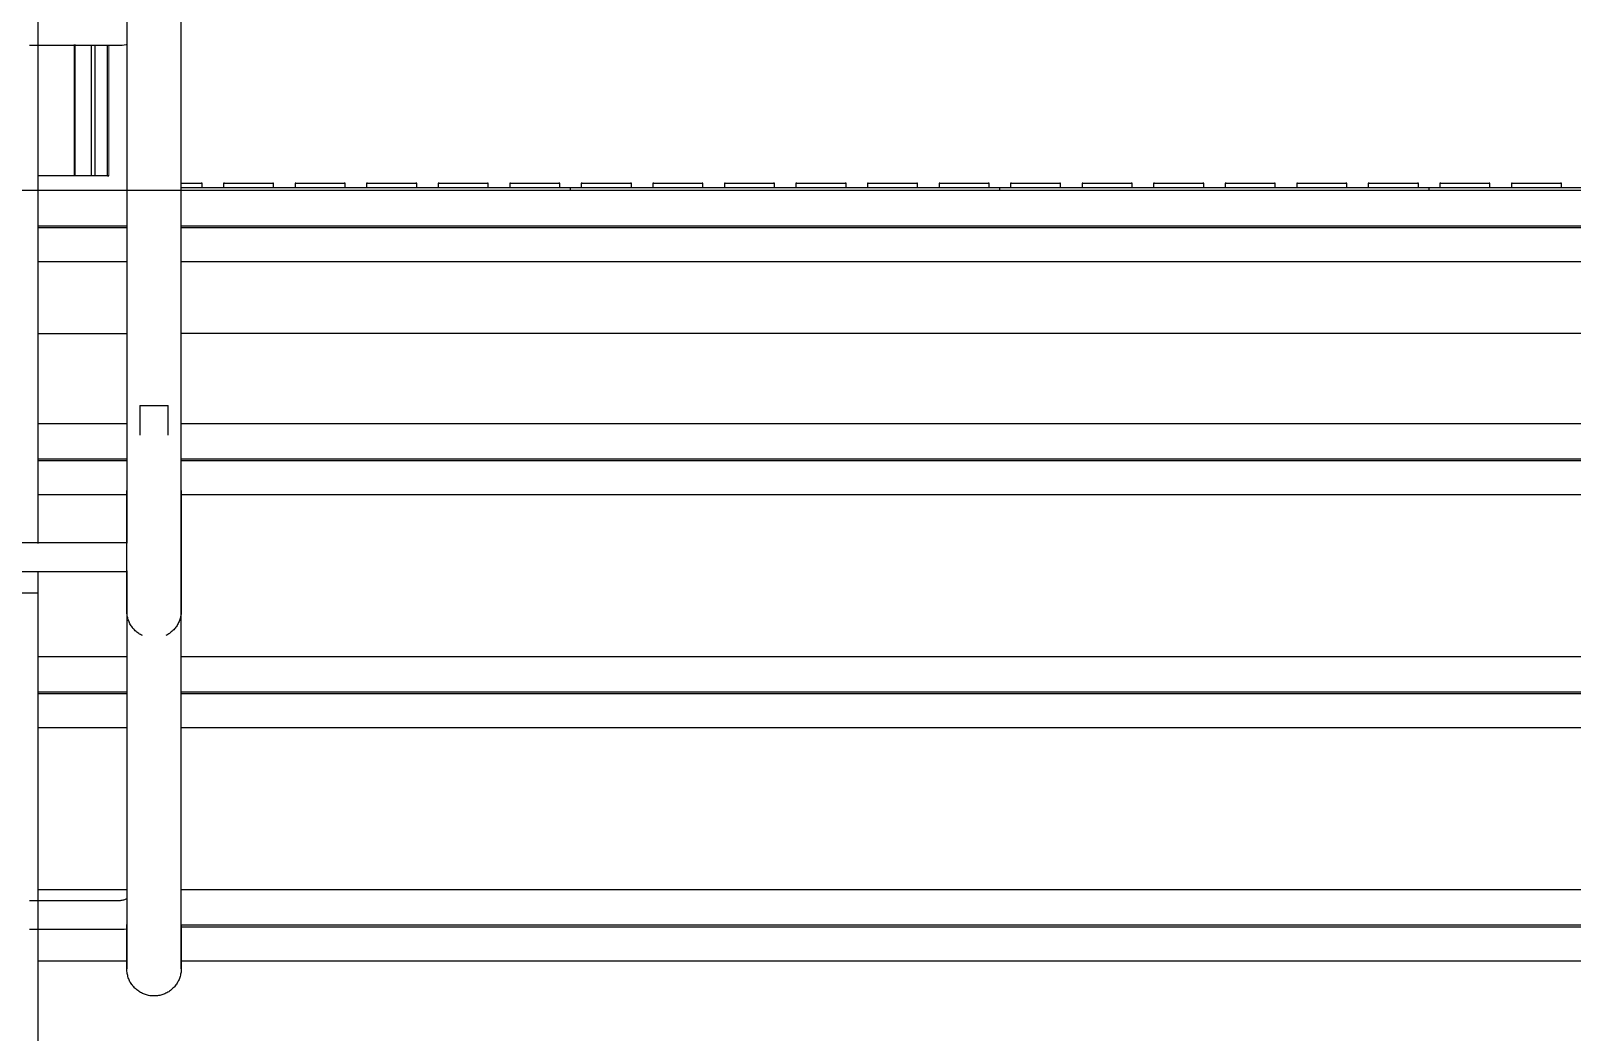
# Model space of a CAD drawing. Header units: millimetres. Extents: x 663313 to 1226001, y 1431724 to 1620898.
# Drawn here: x 807682 to 808759, y 1509357 to 1510056 of the extents above; entities that cross this region are included whole.
import ezdxf

# ---------------------------------------------------------------- set-up
doc = ezdxf.new("R2010")
doc.units = ezdxf.units.MM
for name, pattern in [('CENTER', [50.8, 31.75, -6.35, 6.35, -6.35]), ('DPA_Grid _ Level 100', [1000, 550, -160, 130, -160]), ('TA_GL_000.70000', [1.925, 0.7, -0.175, 0.175, -0.175, 0.7])]:
    doc.linetypes.add(name, pattern=pattern)
doc.layers.add('000 - 0_HIDE_OBJ_FRAMING_DEF_SUB', color=7, linetype='Continuous', plot=False)
for name, color, linetype in [('000 - 0_SYM_DWG_GRIDLINE_MAIN_COLOR_251', 7, 'Continuous'), ('000 - CONCRETE_EX_BUILDING_MAIN_COLOR_1', 7, 'Continuous'), ('000 - CONCRETE_EX_BUILDING_MAIN_COLOR_3', 7, 'Continuous'), ('000 - CONCRETE_EX_BUILDING_SUB_COLOR_251', 7, 'Continuous'), ('000 - GRID', 7, 'CENTER')]:
    doc.layers.add(name, color=color, linetype=linetype)
doc.styles.add('TA', font='', dxfattribs={"height": 4.5})
doc.styles.get('TA').set_extended_font_data('Cordia New')

# ---------------------------------------------------------------- blocks, each defined once
blk = doc.blocks.new('*U4807')
at = {"layer": '000 - 0_SYM_DWG_GRIDLINE_MAIN_COLOR_251', "color": 7, "linetype": 'ByBlock', "ltscale": 5}
blk.add_line((12, 0), (-308, 0), dxfattribs=at)
at = {"color": 7, "style": 'TA', "flags": 1}
blk.add_attdef('LOCATION', (6, -6), '', height=4.5, rotation=270, dxfattribs=at)
blk = doc.blocks.new('W-1-PP18-ST_ENT4_REV00_20260602-143416_ELEVATION_1_DIMS')
at = {"layer": '000 - GRID', "color": 7, "linetype": 'TA_GL_000.70000', "xscale": 50, "yscale": 50, "zscale": 50, "rotation": 180}
blk.add_blockref('*U4807', (0, 102340), dxfattribs=at)
blk = doc.blocks.new('Railing - RL8A_Post _Mid_-20961174-ENT 4 ELE-1 sheet')
at = {"layer": '000 - CONCRETE_EX_BUILDING_SUB_COLOR_251', "color": 7}
for p, q in [((1805070.1, 102711.4), (1804974.1, 102711.4)), ((1804974.1, 102711.4), (1804974.1, 102676.4)), ((1804994.1, 102691.4), (1805070.1, 102691.4)), ((1804994.1, 102676.4), (1804994.1, 102691.4)), ((1804959.1, 102676.4), (1804959.1, 102058.6)), ((1804959.1, 102676.4), (1805009.1, 102676.4)), ((1805009.1, 102093.2), (1805009.1, 102676.4)), ((1805065.1, 102461.4), (1805003.1, 102461.4)), ((1805003.1, 102441.4), (1805065.1, 102441.4)), ((1805009.1, 102058.6), (1805009.1, 102073.6))]:
    blk.add_line(p, q, dxfattribs=at)
at = {"layer": '000 - CONCRETE_EX_BUILDING_SUB_COLOR_251', "color": 7, "flags": 128}
for points in [[(1805071, 102711.5), (1805070.6, 102711.4), (1805070.2, 102711.4), (1805070.1, 102711.4)], [(1805071.1, 102462.7), (1805070.5, 102462.4), (1805070, 102462.2), (1805069.4, 102462.1), (1805068.8, 102461.9), (1805068.2, 102461.8), (1805067.6, 102461.6), (1805067, 102461.6), (1805066.5, 102461.5), (1805065.9, 102461.4), (1805065.3, 102461.4), (1805065.1, 102461.4)], [(1805065.1, 102441.4), (1805066.5, 102441.5), (1805067.9, 102441.5), (1805069.3, 102441.7), (1805070.7, 102441.9)]]:
    blk.add_lwpolyline(points, dxfattribs=at)
at = {"layer": '000 - CONCRETE_EX_BUILDING_SUB_COLOR_251', "color": 7}
for points, knots in [([(1804974.1, 102711.4), (1804974.1, 102711.4), (1804974.3, 102711.3), (1804974.8, 102710.7), (1804975.4, 102710.1), (1804976, 102709.5), (1804976.6, 102709), (1804977.2, 102708.4), (1804978, 102707.5), (1804978.9, 102706.6), (1804979.7, 102705.9), (1804980.5, 102705.1), (1804981.9, 102703.6), (1804983.2, 102702.3), (1804984.1, 102701.4)], [0.5, 0.5, 0.5, 0.5, 0.5833333, 0.625, 0.6666667, 0.7083333, 0.7291667, 0.75, 0.7916667, 0.8333333, 0.8541667, 0.875, 0.9166667, 1, 1, 1, 1]), ([(1804984.1, 102701.4), (1804985, 102700.6), (1804986.3, 102699.2), (1804987.9, 102697.6), (1804988.9, 102696.6), (1804989.6, 102695.9), (1804990.4, 102695.2), (1804991, 102694.5), (1804991.6, 102693.9), (1804992.2, 102693.4), (1804992.8, 102692.7), (1804993.4, 102692.2), (1804993.9, 102691.6), (1804994.1, 102691.4), (1804994.1, 102691.4)], [0, 0, 0, 0, 0.0833333, 0.125, 0.1666667, 0.1875, 0.2083333, 0.25, 0.2708333, 0.2916667, 0.3333333, 0.375, 0.4166667, 0.5, 0.5, 0.5, 0.5])]:
    blk.add_open_spline(points, degree=3, knots=knots, dxfattribs=at)
blk = doc.blocks.new('Railing - RL8A_Post_Start-End_-V6-ENT 4 ELE-1 sheet')
at = {"layer": '000 - CONCRETE_EX_BUILDING_SUB_COLOR_251', "color": 7}
for p, q in [((1805080.1, 102189.6), (1805080.1, 102168.8)), ((1805080.1, 102189.6), (1805090.1, 102189.6)), ((1805090.1, 102189.6), (1805100.1, 102189.6)), ((1805100.1, 102168.8), (1805100.1, 102189.6)), ((1805070.1, 102093.6), (1804974.1, 102093.6)), ((1804994.1, 102073.6), (1805070.1, 102073.6)), ((1805070.1, 102073.6), (1805071.3, 102073.6)), ((1804959.1, 102058.6), (1805009.1, 102058.6)), ((1805009.1, 101258.6), (1805009.1, 102058.6)), ((1805065.1, 101843.6), (1805003.1, 101843.6)), ((1805003.1, 101823.6), (1805065.1, 101823.6))]:
    blk.add_line(p, q, dxfattribs=at)
at = {"layer": '000 - CONCRETE_EX_BUILDING_SUB_COLOR_251', "color": 7, "flags": 128}
for points in [[(1805071.4, 102093.7), (1805071, 102093.6), (1805070.6, 102093.6), (1805070.2, 102093.6), (1805070.1, 102093.6)], [(1805071.1, 101844.8), (1805070.5, 101844.6), (1805070, 101844.4), (1805069.4, 101844.2), (1805068.8, 101844), (1805068.2, 101843.9), (1805067.6, 101843.8), (1805067, 101843.7), (1805066.5, 101843.6), (1805065.9, 101843.6), (1805065.3, 101843.6), (1805065.1, 101843.6)], [(1805065.1, 101823.6), (1805066.5, 101823.6), (1805067.9, 101823.7), (1805069.3, 101823.8), (1805070.7, 101824)]]:
    blk.add_lwpolyline(points, dxfattribs=at)
blk = doc.blocks.new('Railing - Railing-17335888-ENT 4 ELE-1 sheet')
at = {"color": 7}
for name in ['Railing - RL8A_Post _Mid_-20961174-ENT 4 ELE-1 sheet', 'Railing - RL8A_Post_Start-End_-V6-ENT 4 ELE-1 sheet']:
    blk.add_blockref(name, (0, 0), dxfattribs=at)
blk = doc.blocks.new('Entrance Portal Rugby shape_Rolling shutter800 - Entrance Portal Rugby shape_Rolling shutter800-17476570-ENT 4 ELE-1 sheet')
at = {"layer": '000 - CONCRETE_EX_BUILDING_MAIN_COLOR_1', "color": 7, "lineweight": 9}
for p, q in [((1805034.4, 102350), (1805034.4, 102441.8)), ((1805035.1, 102350), (1805035.1, 102441.8)), ((1805058.6, 102350), (1805058.6, 102441.4)), ((1805058.6, 102350), (1805058.6, 102441.4))]:
    blk.add_line(p, q, dxfattribs=at)
at = {"layer": '000 - CONCRETE_EX_BUILDING_MAIN_COLOR_1', "color": 7}
for p, q in [((1805046.3, 102350), (1805046.3, 102441.4)), ((1805049, 102350), (1805049, 102441.4)), ((1805057.7, 102350), (1805057.7, 102441.4)), ((1805034.4, 102350), (1805009.6, 102350)), ((1805034.4, 102350), (1805034.4, 102350)), ((1805034.4, 102350), (1805034.4, 102350)), ((1805035.1, 102350), (1805034.5, 102350)), ((1805046.3, 102350), (1805034.8, 102350)), ((1805049, 102350), (1805046.3, 102350)), ((1805058.6, 102350), (1805049, 102350)), ((1805058.6, 102350), (1805057.6, 102350)), ((1805057.7, 102350), (1805058.6, 102350))]:
    blk.add_line(p, q, dxfattribs=at)
blk = doc.blocks.new('DPA_TYP_RL8_Handrail - RL8A_300Tx175R-20963857-ENT 4 ELE-1 sheet')
at = {"layer": '000 - CONCRETE_EX_BUILDING_SUB_COLOR_251', "color": 7}
for p, q in [((1805071.1, 103157.8), (1805071.1, 102130.3)), ((1805109.1, 102130.3), (1805109.1, 103157.8)), ((1805071.1, 102130.3), (1805071.1, 102093.4)), ((1805109.1, 102030.7), (1805109.1, 102130.3)), ((1805071.1, 102074), (1805071.1, 102015)), ((1805109.1, 102015), (1805109.1, 102022.9)), ((1805071.1, 102015), (1805071.1, 101827)), ((1805109.1, 101827), (1805109.1, 102015))]:
    blk.add_line(p, q, dxfattribs=at)
at = {"layer": '000 - CONCRETE_EX_BUILDING_SUB_COLOR_251', "color": 7, "flags": 128}
for points in [[(1805071.1, 102046), (1805071.1, 102046.5), (1805071.1, 102048), (1805071.1, 102050.5), (1805071.1, 102053.9), (1805071.1, 102058.3), (1805071.1, 102063.7), (1805071.1, 102070.1), (1805071.1, 102077.4), (1805071.1, 102085.7), (1805071.1, 102094.9), (1805071.1, 102105), (1805071.1, 102116), (1805071.1, 102127.8), (1805071.1, 102130.3)], [(1805109.1, 102130.3), (1805109.1, 102118.3), (1805109.1, 102107.1), (1805109.1, 102096.8), (1805109.1, 102087.5), (1805109.1, 102079), (1805109.1, 102071.5), (1805109.1, 102064.9), (1805109.1, 102059.4), (1805109.1, 102054.7), (1805109.1, 102051.1), (1805109.1, 102048.4), (1805109.1, 102046.7), (1805109.1, 102046), (1805109.1, 102046)], [(1805071.1, 102046), (1805071.1, 102046), (1805071.1, 102045.9), (1805071.1, 102045.8), (1805071.1, 102045.6), (1805071.1, 102045.4), (1805071.1, 102045.1), (1805071.1, 102044.8), (1805071.1, 102044.4), (1805071.1, 102044), (1805071.1, 102043.6), (1805071.1, 102043), (1805071.1, 102042.5), (1805071.1, 102041.9), (1805071.1, 102041.3), (1805071.1, 102040.6), (1805071.1, 102039.9), (1805071.1, 102039.1), (1805071.1, 102038.3), (1805071.1, 102037.5), (1805071.1, 102036.6), (1805071.1, 102035.7), (1805071.1, 102034.8), (1805071.1, 102033.8), (1805071.1, 102032.8), (1805071.1, 102031.7), (1805071.1, 102030.7), (1805071.1, 102029.6), (1805071.1, 102028.5), (1805071.1, 102027.4), (1805071.1, 102026.2), (1805071.1, 102025.1), (1805071.1, 102023.9), (1805071.1, 102022.7), (1805071.1, 102021.5), (1805071.1, 102020.3), (1805071.1, 102019), (1805071.1, 102017.8), (1805071.1, 102016.6), (1805071.1, 102015.3), (1805071.1, 102015)], [(1805082, 102028.8), (1805081.3, 102029.1), (1805080.7, 102029.5), (1805080, 102029.9), (1805079.4, 102030.3), (1805078.7, 102030.8), (1805078.1, 102031.2), (1805077.6, 102031.7), (1805077, 102032.2), (1805076.5, 102032.8), (1805075.9, 102033.3), (1805075.4, 102033.9), (1805075, 102034.5), (1805074.5, 102035.1), (1805074.1, 102035.7), (1805073.7, 102036.4), (1805073.3, 102037), (1805073, 102037.7), (1805072.7, 102038.4), (1805072.4, 102039.1), (1805072.1, 102039.8), (1805071.9, 102040.6), (1805071.7, 102041.3), (1805071.5, 102042), (1805071.4, 102042.8), (1805071.3, 102043.5), (1805071.2, 102044.3), (1805071.1, 102045), (1805071.1, 102045.8), (1805071.1, 102046)], [(1805109.1, 102046), (1805109.1, 102045.2), (1805109, 102044.5), (1805109, 102043.7), (1805108.8, 102043), (1805108.7, 102042.2), (1805108.5, 102041.5), (1805108.4, 102040.7), (1805108.1, 102040), (1805107.9, 102039.3), (1805107.6, 102038.6), (1805107.3, 102037.9), (1805106.9, 102037.2), (1805106.6, 102036.6), (1805106.2, 102035.9), (1805105.8, 102035.3), (1805105.3, 102034.7), (1805104.9, 102034.1), (1805104.4, 102033.5), (1805103.9, 102032.9), (1805103.3, 102032.4), (1805102.8, 102031.9), (1805102.2, 102031.4), (1805101.6, 102030.9), (1805101, 102030.4), (1805100.4, 102030), (1805099.7, 102029.6), (1805099, 102029.2), (1805098.4, 102028.9)], [(1805109.1, 102015), (1805109.1, 102016.2), (1805109.1, 102017.5), (1805109.1, 102018.7), (1805109.1, 102019.9), (1805109.1, 102021.2), (1805109.1, 102022.4), (1805109.1, 102023.6), (1805109.1, 102024.8), (1805109.1, 102025.9), (1805109.1, 102027.1), (1805109.1, 102028.2), (1805109.1, 102029.3), (1805109.1, 102030.4), (1805109.1, 102031.5), (1805109.1, 102032.5), (1805109.1, 102033.5), (1805109.1, 102034.5), (1805109.1, 102035.4), (1805109.1, 102036.4), (1805109.1, 102037.2), (1805109.1, 102038.1), (1805109.1, 102038.9), (1805109.1, 102039.7), (1805109.1, 102040.4), (1805109.1, 102041.1), (1805109.1, 102041.7), (1805109.1, 102042.3), (1805109.1, 102042.9), (1805109.1, 102043.4), (1805109.1, 102043.9), (1805109.1, 102044.3), (1805109.1, 102044.7), (1805109.1, 102045), (1805109.1, 102045.3), (1805109.1, 102045.5), (1805109.1, 102045.7), (1805109.1, 102045.9), (1805109.1, 102046), (1805109.1, 102046)], [(1805071.1, 101827), (1805071.1, 101825.8), (1805071.1, 101824.5), (1805071.1, 101823.3), (1805071.1, 101822.1), (1805071.1, 101820.8), (1805071.1, 101819.6), (1805071.1, 101818.4), (1805071.1, 101817.2), (1805071.1, 101816.1), (1805071.1, 101814.9), (1805071.1, 101813.8), (1805071.1, 101812.7), (1805071.1, 101811.6), (1805071.1, 101810.5), (1805071.1, 101809.5), (1805071.1, 101808.5), (1805071.1, 101807.5), (1805071.1, 101806.6), (1805071.1, 101805.6), (1805071.1, 101804.8), (1805071.1, 101803.9), (1805071.1, 101803.1), (1805071.1, 101802.3), (1805071.1, 101801.6), (1805071.1, 101800.9), (1805071.1, 101800.3), (1805071.1, 101799.7), (1805071.1, 101799.1), (1805071.1, 101798.6), (1805071.1, 101798.1), (1805071.1, 101797.7), (1805071.1, 101797.3), (1805071.1, 101797), (1805071.1, 101796.7), (1805071.1, 101796.5), (1805071.1, 101796.3), (1805071.1, 101796.1), (1805071.1, 101796), (1805071.1, 101796)], [(1805071.1, 101796), (1805071.1, 101796.7), (1805071.1, 101798.7), (1805071.1, 101802), (1805071.1, 101806.6), (1805071.1, 101812.6), (1805071.1, 101819.8), (1805071.1, 101827)], [(1805109.1, 101796), (1805109.1, 101796), (1805109.1, 101796.1), (1805109.1, 101796.2), (1805109.1, 101796.4), (1805109.1, 101796.6), (1805109.1, 101796.9), (1805109.1, 101797.2), (1805109.1, 101797.6), (1805109.1, 101798), (1805109.1, 101798.4), (1805109.1, 101799), (1805109.1, 101799.5), (1805109.1, 101800.1), (1805109.1, 101800.7), (1805109.1, 101801.4), (1805109.1, 101802.1), (1805109.1, 101802.9), (1805109.1, 101803.7), (1805109.1, 101804.5), (1805109.1, 101805.4), (1805109.1, 101806.3), (1805109.1, 101807.2), (1805109.1, 101808.2), (1805109.1, 101809.2), (1805109.1, 101810.3), (1805109.1, 101811.3), (1805109.1, 101812.4), (1805109.1, 101813.5), (1805109.1, 101814.6), (1805109.1, 101815.8), (1805109.1, 101816.9), (1805109.1, 101818.1), (1805109.1, 101819.3), (1805109.1, 101820.5), (1805109.1, 101821.7), (1805109.1, 101823), (1805109.1, 101824.2), (1805109.1, 101825.4), (1805109.1, 101826.7), (1805109.1, 101827)], [(1805109.1, 101827), (1805109.1, 101821.4), (1805109.1, 101813.9), (1805109.1, 101807.7), (1805109.1, 101802.8), (1805109.1, 101799.2), (1805109.1, 101797), (1805109.1, 101796), (1805109.1, 101796)], [(1805090.1, 101777), (1805089.3, 101777), (1805088.6, 101777.1), (1805087.8, 101777.1), (1805087.1, 101777.2), (1805086.3, 101777.4), (1805085.6, 101777.5), (1805084.8, 101777.7), (1805084.1, 101778), (1805083.4, 101778.2), (1805082.7, 101778.5), (1805082, 101778.8), (1805081.3, 101779.1), (1805080.7, 101779.5), (1805080, 101779.9), (1805079.4, 101780.3), (1805078.7, 101780.8), (1805078.1, 101781.2), (1805077.6, 101781.7), (1805077, 101782.2), (1805076.5, 101782.8), (1805075.9, 101783.3), (1805075.4, 101783.9), (1805075, 101784.5), (1805074.5, 101785.1), (1805074.1, 101785.7), (1805073.7, 101786.4), (1805073.3, 101787), (1805073, 101787.7), (1805072.7, 101788.4), (1805072.4, 101789.1), (1805072.1, 101789.8), (1805071.9, 101790.6), (1805071.7, 101791.3), (1805071.5, 101792), (1805071.4, 101792.8), (1805071.3, 101793.5), (1805071.2, 101794.3), (1805071.1, 101795), (1805071.1, 101795.8), (1805071.1, 101796)], [(1805109.1, 101796), (1805109.1, 101795.2), (1805109, 101794.5), (1805109, 101793.7), (1805108.8, 101793), (1805108.7, 101792.2), (1805108.5, 101791.5), (1805108.4, 101790.7), (1805108.1, 101790), (1805107.9, 101789.3), (1805107.6, 101788.6), (1805107.3, 101787.9), (1805106.9, 101787.2), (1805106.6, 101786.6), (1805106.2, 101785.9), (1805105.8, 101785.3), (1805105.3, 101784.7), (1805104.9, 101784.1), (1805104.4, 101783.5), (1805103.9, 101782.9), (1805103.3, 101782.4), (1805102.8, 101781.9), (1805102.2, 101781.4), (1805101.6, 101780.9), (1805101, 101780.4), (1805100.4, 101780), (1805099.7, 101779.6), (1805099, 101779.2), (1805098.4, 101778.9), (1805097.7, 101778.6), (1805097, 101778.3), (1805096.3, 101778), (1805095.5, 101777.8), (1805094.8, 101777.6), (1805094.1, 101777.4), (1805093.3, 101777.3), (1805092.6, 101777.2), (1805091.8, 101777.1), (1805091.1, 101777), (1805090.3, 101777), (1805090.1, 101777)]]:
    blk.add_lwpolyline(points, dxfattribs=at)
blk = doc.blocks.new('DPA_GM_Tactile Tile Line Base - Decision Tactile-22558785-ENT 4 ELE-1 sheet')
at = {"layer": '000 - CONCRETE_EX_BUILDING_SUB_COLOR_251', "color": 7}
for p, q in [((1805109.1, 102345), (1805123.7, 102345)), ((1805123.7, 102345), (1805123.1, 102345)), ((1805123.1, 102345), (1805123.7, 102345)), ((1805123.7, 102345), (1805123.1, 102345)), ((1805123.1, 102345), (1805123.7, 102345)), ((1805123.7, 102345), (1805123.1, 102345)), ((1805123.1, 102345), (1805123.7, 102345)), ((1805123.7, 102345), (1805123.1, 102345)), ((1805123.1, 102345), (1805123.7, 102345)), ((1805123.7, 102345), (1805123.1, 102345)), ((1805123.1, 102345), (1805123.7, 102345)), ((1805123.7, 102345), (1805123.1, 102345)), ((1805123.7, 102342), (1805123.7, 102345)), ((1805123.7, 102342), (1805123.7, 102345)), ((1805123.7, 102342), (1805123.7, 102345)), ((1805123.7, 102342), (1805123.7, 102345)), ((1805123.7, 102342), (1805123.7, 102345)), ((1805123.7, 102342), (1805123.7, 102345)), ((1805138.7, 102345), (1805138.7, 102342)), ((1805139.3, 102345), (1805138.7, 102345)), ((1805138.7, 102345), (1805139.3, 102345)), ((1805138.7, 102345), (1805138.7, 102342)), ((1805139.3, 102345), (1805138.7, 102345)), ((1805138.7, 102345), (1805139.3, 102345)), ((1805138.7, 102345), (1805138.7, 102342)), ((1805139.3, 102345), (1805138.7, 102345)), ((1805138.7, 102345), (1805139.3, 102345)), ((1805138.7, 102345), (1805138.7, 102342)), ((1805139.3, 102345), (1805138.7, 102345)), ((1805138.7, 102345), (1805139.3, 102345)), ((1805138.7, 102345), (1805138.7, 102342)), ((1805139.3, 102345), (1805138.7, 102345)), ((1805138.7, 102345), (1805139.3, 102345)), ((1805138.7, 102345), (1805138.7, 102342)), ((1805139.3, 102345), (1805138.7, 102345)), ((1805138.7, 102345), (1805156.2, 102345)), ((1805156.2, 102345), (1805173.7, 102345)), ((1805173.7, 102345), (1805173.1, 102345)), ((1805173.1, 102345), (1805173.7, 102345)), ((1805173.7, 102345), (1805173.1, 102345)), ((1805173.1, 102345), (1805173.7, 102345)), ((1805173.7, 102345), (1805173.1, 102345)), ((1805173.1, 102345), (1805173.7, 102345)), ((1805173.7, 102345), (1805173.1, 102345)), ((1805173.1, 102345), (1805173.7, 102345)), ((1805173.7, 102345), (1805173.1, 102345)), ((1805173.1, 102345), (1805173.7, 102345)), ((1805173.7, 102345), (1805173.1, 102345)), ((1805173.7, 102342), (1805173.7, 102345)), ((1805173.7, 102342), (1805173.7, 102345)), ((1805173.7, 102342), (1805173.7, 102345)), ((1805173.7, 102342), (1805173.7, 102345)), ((1805173.7, 102342), (1805173.7, 102345)), ((1805173.7, 102342), (1805173.7, 102345)), ((1805188.7, 102345), (1805188.7, 102342)), ((1805189.3, 102345), (1805188.7, 102345)), ((1805188.7, 102345), (1805189.3, 102345)), ((1805188.7, 102345), (1805188.7, 102342)), ((1805189.3, 102345), (1805188.7, 102345)), ((1805188.7, 102345), (1805189.3, 102345)), ((1805188.7, 102345), (1805188.7, 102342)), ((1805189.3, 102345), (1805188.7, 102345)), ((1805188.7, 102345), (1805189.3, 102345)), ((1805188.7, 102345), (1805188.7, 102342)), ((1805189.3, 102345), (1805188.7, 102345)), ((1805188.7, 102345), (1805189.3, 102345)), ((1805188.7, 102345), (1805188.7, 102342)), ((1805189.3, 102345), (1805188.7, 102345)), ((1805188.7, 102345), (1805189.3, 102345)), ((1805188.7, 102345), (1805188.7, 102342)), ((1805189.3, 102345), (1805188.7, 102345)), ((1805188.7, 102345), (1805206.2, 102345)), ((1805206.2, 102345), (1805223.7, 102345)), ((1805223.7, 102345), (1805223.1, 102345)), ((1805223.1, 102345), (1805223.7, 102345)), ((1805223.7, 102345), (1805223.1, 102345)), ((1805223.1, 102345), (1805223.7, 102345)), ((1805223.7, 102345), (1805223.1, 102345)), ((1805223.1, 102345), (1805223.7, 102345)), ((1805223.7, 102345), (1805223.1, 102345)), ((1805223.1, 102345), (1805223.7, 102345)), ((1805223.7, 102345), (1805223.1, 102345)), ((1805223.1, 102345), (1805223.7, 102345)), ((1805223.7, 102345), (1805223.1, 102345)), ((1805223.7, 102342), (1805223.7, 102345)), ((1805223.7, 102342), (1805223.7, 102345)), ((1805223.7, 102342), (1805223.7, 102345)), ((1805223.7, 102342), (1805223.7, 102345)), ((1805223.7, 102342), (1805223.7, 102345)), ((1805223.7, 102342), (1805223.7, 102345)), ((1805238.7, 102345), (1805238.7, 102342)), ((1805239.3, 102345), (1805238.7, 102345)), ((1805238.7, 102345), (1805239.3, 102345)), ((1805238.7, 102345), (1805238.7, 102342)), ((1805239.3, 102345), (1805238.7, 102345)), ((1805238.7, 102345), (1805239.3, 102345)), ((1805238.7, 102345), (1805238.7, 102342)), ((1805239.3, 102345), (1805238.7, 102345)), ((1805238.7, 102345), (1805239.3, 102345)), ((1805238.7, 102345), (1805238.7, 102342)), ((1805239.3, 102345), (1805238.7, 102345)), ((1805238.7, 102345), (1805239.3, 102345)), ((1805238.7, 102345), (1805238.7, 102342)), ((1805239.3, 102345), (1805238.7, 102345)), ((1805238.7, 102345), (1805239.3, 102345)), ((1805238.7, 102345), (1805238.7, 102342)), ((1805239.3, 102345), (1805238.7, 102345)), ((1805238.7, 102345), (1805256.2, 102345)), ((1805256.2, 102345), (1805273.7, 102345)), ((1805273.7, 102345), (1805273.1, 102345)), ((1805273.1, 102345), (1805273.7, 102345)), ((1805273.7, 102345), (1805273.1, 102345)), ((1805273.1, 102345), (1805273.7, 102345)), ((1805273.7, 102345), (1805273.1, 102345)), ((1805273.1, 102345), (1805273.7, 102345)), ((1805273.7, 102345), (1805273.1, 102345)), ((1805273.1, 102345), (1805273.7, 102345)), ((1805273.7, 102345), (1805273.1, 102345)), ((1805273.1, 102345), (1805273.7, 102345)), ((1805273.7, 102345), (1805273.1, 102345)), ((1805273.7, 102342), (1805273.7, 102345)), ((1805273.7, 102342), (1805273.7, 102345)), ((1805273.7, 102342), (1805273.7, 102345)), ((1805273.7, 102342), (1805273.7, 102345)), ((1805273.7, 102342), (1805273.7, 102345)), ((1805273.7, 102342), (1805273.7, 102345)), ((1805288.7, 102345), (1805288.7, 102342)), ((1805289.3, 102345), (1805288.7, 102345)), ((1805288.7, 102345), (1805289.3, 102345)), ((1805288.7, 102345), (1805288.7, 102342)), ((1805289.3, 102345), (1805288.7, 102345)), ((1805288.7, 102345), (1805289.3, 102345)), ((1805288.7, 102345), (1805288.7, 102342)), ((1805289.3, 102345), (1805288.7, 102345)), ((1805288.7, 102345), (1805289.3, 102345)), ((1805288.7, 102345), (1805288.7, 102342)), ((1805289.3, 102345), (1805288.7, 102345)), ((1805288.7, 102345), (1805289.3, 102345)), ((1805288.7, 102345), (1805288.7, 102342)), ((1805289.3, 102345), (1805288.7, 102345)), ((1805288.7, 102345), (1805289.3, 102345)), ((1805288.7, 102345), (1805288.7, 102342)), ((1805289.3, 102345), (1805288.7, 102345)), ((1805288.7, 102345), (1805306.2, 102345)), ((1805306.2, 102345), (1805323.7, 102345)), ((1805323.7, 102345), (1805323.1, 102345)), ((1805323.1, 102345), (1805323.7, 102345)), ((1805323.7, 102345), (1805323.1, 102345)), ((1805323.1, 102345), (1805323.7, 102345)), ((1805323.7, 102345), (1805323.1, 102345)), ((1805323.1, 102345), (1805323.7, 102345)), ((1805323.7, 102345), (1805323.1, 102345)), ((1805323.1, 102345), (1805323.7, 102345)), ((1805323.7, 102345), (1805323.1, 102345)), ((1805323.1, 102345), (1805323.7, 102345)), ((1805323.7, 102345), (1805323.1, 102345)), ((1805323.7, 102342), (1805323.7, 102345)), ((1805323.7, 102342), (1805323.7, 102345)), ((1805323.7, 102342), (1805323.7, 102345)), ((1805323.7, 102342), (1805323.7, 102345)), ((1805323.7, 102342), (1805323.7, 102345)), ((1805323.7, 102342), (1805323.7, 102345)), ((1805338.7, 102345), (1805338.7, 102342)), ((1805339.3, 102345), (1805338.7, 102345)), ((1805338.7, 102345), (1805339.3, 102345)), ((1805338.7, 102345), (1805338.7, 102342)), ((1805339.3, 102345), (1805338.7, 102345)), ((1805338.7, 102345), (1805339.3, 102345)), ((1805338.7, 102345), (1805338.7, 102342)), ((1805339.3, 102345), (1805338.7, 102345)), ((1805338.7, 102345), (1805339.3, 102345)), ((1805338.7, 102345), (1805338.7, 102342)), ((1805339.3, 102345), (1805338.7, 102345)), ((1805338.7, 102345), (1805339.3, 102345)), ((1805338.7, 102345), (1805338.7, 102342)), ((1805339.3, 102345), (1805338.7, 102345)), ((1805338.7, 102345), (1805339.3, 102345)), ((1805338.7, 102345), (1805338.7, 102342)), ((1805339.3, 102345), (1805338.7, 102345)), ((1805338.7, 102345), (1805356.2, 102345)), ((1805356.2, 102345), (1805373.7, 102345)), ((1805373.7, 102345), (1805373.1, 102345)), ((1805373.1, 102345), (1805373.7, 102345)), ((1805373.7, 102345), (1805373.1, 102345)), ((1805373.1, 102345), (1805373.7, 102345)), ((1805373.7, 102345), (1805373.1, 102345)), ((1805373.1, 102345), (1805373.7, 102345)), ((1805373.7, 102345), (1805373.1, 102345)), ((1805373.1, 102345), (1805373.7, 102345)), ((1805373.7, 102345), (1805373.1, 102345)), ((1805373.1, 102345), (1805373.7, 102345)), ((1805373.7, 102345), (1805373.1, 102345)), ((1805373.7, 102342), (1805373.7, 102345)), ((1805373.7, 102342), (1805373.7, 102345)), ((1805373.7, 102342), (1805373.7, 102345)), ((1805373.7, 102342), (1805373.7, 102345)), ((1805373.7, 102342), (1805373.7, 102345)), ((1805373.7, 102342), (1805373.7, 102345)), ((1805388.7, 102345), (1805388.7, 102342)), ((1805389.3, 102345), (1805388.7, 102345)), ((1805388.7, 102345), (1805389.3, 102345)), ((1805388.7, 102345), (1805388.7, 102342)), ((1805389.3, 102345), (1805388.7, 102345)), ((1805388.7, 102345), (1805389.3, 102345)), ((1805388.7, 102345), (1805388.7, 102342)), ((1805389.3, 102345), (1805388.7, 102345)), ((1805388.7, 102345), (1805389.3, 102345)), ((1805388.7, 102345), (1805388.7, 102342)), ((1805389.3, 102345), (1805388.7, 102345)), ((1805388.7, 102345), (1805389.3, 102345)), ((1805388.7, 102345), (1805388.7, 102342)), ((1805389.3, 102345), (1805388.7, 102345)), ((1805388.7, 102345), (1805389.3, 102345)), ((1805388.7, 102345), (1805388.7, 102342)), ((1805389.3, 102345), (1805388.7, 102345)), ((1805388.7, 102345), (1805406.2, 102345)), ((1805406.2, 102345), (1805423.7, 102345)), ((1805423.7, 102345), (1805423.1, 102345)), ((1805423.1, 102345), (1805423.7, 102345)), ((1805423.7, 102345), (1805423.1, 102345)), ((1805423.1, 102345), (1805423.7, 102345)), ((1805423.7, 102345), (1805423.1, 102345)), ((1805423.1, 102345), (1805423.7, 102345)), ((1805423.7, 102345), (1805423.1, 102345)), ((1805423.1, 102345), (1805423.7, 102345)), ((1805423.7, 102345), (1805423.1, 102345)), ((1805423.1, 102345), (1805423.7, 102345)), ((1805423.7, 102345), (1805423.1, 102345)), ((1805423.7, 102342), (1805423.7, 102345)), ((1805423.7, 102342), (1805423.7, 102345)), ((1805423.7, 102342), (1805423.7, 102345)), ((1805423.7, 102342), (1805423.7, 102345)), ((1805423.7, 102342), (1805423.7, 102345)), ((1805423.7, 102342), (1805423.7, 102345)), ((1805438.7, 102345), (1805438.7, 102342)), ((1805439.3, 102345), (1805438.7, 102345)), ((1805438.7, 102345), (1805439.3, 102345)), ((1805438.7, 102345), (1805438.7, 102342)), ((1805439.3, 102345), (1805438.7, 102345)), ((1805438.7, 102345), (1805439.3, 102345)), ((1805438.7, 102345), (1805438.7, 102342)), ((1805439.3, 102345), (1805438.7, 102345)), ((1805438.7, 102345), (1805439.3, 102345)), ((1805438.7, 102345), (1805438.7, 102342)), ((1805439.3, 102345), (1805438.7, 102345)), ((1805438.7, 102345), (1805439.3, 102345)), ((1805438.7, 102345), (1805438.7, 102342)), ((1805439.3, 102345), (1805438.7, 102345)), ((1805438.7, 102345), (1805439.3, 102345)), ((1805438.7, 102345), (1805438.7, 102342)), ((1805439.3, 102345), (1805438.7, 102345)), ((1805438.7, 102345), (1805456.2, 102345)), ((1805456.2, 102345), (1805473.7, 102345)), ((1805473.7, 102345), (1805473.1, 102345)), ((1805473.1, 102345), (1805473.7, 102345)), ((1805473.7, 102345), (1805473.1, 102345)), ((1805473.1, 102345), (1805473.7, 102345)), ((1805473.7, 102345), (1805473.1, 102345)), ((1805473.1, 102345), (1805473.7, 102345)), ((1805473.7, 102345), (1805473.1, 102345)), ((1805473.1, 102345), (1805473.7, 102345)), ((1805473.7, 102345), (1805473.1, 102345)), ((1805473.1, 102345), (1805473.7, 102345)), ((1805473.7, 102345), (1805473.1, 102345)), ((1805473.7, 102342), (1805473.7, 102345)), ((1805473.7, 102342), (1805473.7, 102345)), ((1805473.7, 102342), (1805473.7, 102345)), ((1805473.7, 102342), (1805473.7, 102345)), ((1805473.7, 102342), (1805473.7, 102345)), ((1805473.7, 102342), (1805473.7, 102345)), ((1805488.7, 102345), (1805488.7, 102342)), ((1805489.3, 102345), (1805488.7, 102345)), ((1805488.7, 102345), (1805489.3, 102345)), ((1805488.7, 102345), (1805488.7, 102342)), ((1805489.3, 102345), (1805488.7, 102345)), ((1805488.7, 102345), (1805489.3, 102345)), ((1805488.7, 102345), (1805488.7, 102342)), ((1805489.3, 102345), (1805488.7, 102345)), ((1805488.7, 102345), (1805489.3, 102345)), ((1805488.7, 102345), (1805488.7, 102342)), ((1805489.3, 102345), (1805488.7, 102345)), ((1805488.7, 102345), (1805489.3, 102345)), ((1805488.7, 102345), (1805488.7, 102342)), ((1805489.3, 102345), (1805488.7, 102345)), ((1805488.7, 102345), (1805489.3, 102345)), ((1805488.7, 102345), (1805488.7, 102342)), ((1805489.3, 102345), (1805488.7, 102345)), ((1805488.7, 102345), (1805506.2, 102345)), ((1805506.2, 102345), (1805523.7, 102345)), ((1805523.7, 102345), (1805523.1, 102345)), ((1805523.1, 102345), (1805523.7, 102345)), ((1805523.7, 102345), (1805523.1, 102345)), ((1805523.1, 102345), (1805523.7, 102345)), ((1805523.7, 102345), (1805523.1, 102345)), ((1805523.1, 102345), (1805523.7, 102345)), ((1805523.7, 102345), (1805523.1, 102345)), ((1805523.1, 102345), (1805523.7, 102345)), ((1805523.7, 102345), (1805523.1, 102345)), ((1805523.1, 102345), (1805523.7, 102345)), ((1805523.7, 102345), (1805523.1, 102345)), ((1805523.7, 102342), (1805523.7, 102345)), ((1805523.7, 102342), (1805523.7, 102345)), ((1805523.7, 102342), (1805523.7, 102345)), ((1805523.7, 102342), (1805523.7, 102345)), ((1805523.7, 102342), (1805523.7, 102345)), ((1805523.7, 102342), (1805523.7, 102345)), ((1805538.7, 102345), (1805538.7, 102342)), ((1805539.3, 102345), (1805538.7, 102345)), ((1805538.7, 102345), (1805539.3, 102345)), ((1805538.7, 102345), (1805538.7, 102342)), ((1805539.3, 102345), (1805538.7, 102345)), ((1805538.7, 102345), (1805539.3, 102345)), ((1805538.7, 102345), (1805538.7, 102342)), ((1805539.3, 102345), (1805538.7, 102345)), ((1805538.7, 102345), (1805539.3, 102345)), ((1805538.7, 102345), (1805538.7, 102342)), ((1805539.3, 102345), (1805538.7, 102345)), ((1805538.7, 102345), (1805539.3, 102345)), ((1805538.7, 102345), (1805538.7, 102342)), ((1805539.3, 102345), (1805538.7, 102345)), ((1805538.7, 102345), (1805539.3, 102345)), ((1805538.7, 102345), (1805538.7, 102342)), ((1805539.3, 102345), (1805538.7, 102345)), ((1805538.7, 102345), (1805556.2, 102345)), ((1805556.2, 102345), (1805573.7, 102345)), ((1805573.7, 102345), (1805573.1, 102345)), ((1805573.1, 102345), (1805573.7, 102345)), ((1805573.7, 102345), (1805573.1, 102345)), ((1805573.1, 102345), (1805573.7, 102345)), ((1805573.7, 102345), (1805573.1, 102345)), ((1805573.1, 102345), (1805573.7, 102345)), ((1805573.7, 102345), (1805573.1, 102345)), ((1805573.1, 102345), (1805573.7, 102345)), ((1805573.7, 102345), (1805573.1, 102345)), ((1805573.1, 102345), (1805573.7, 102345)), ((1805573.7, 102345), (1805573.1, 102345)), ((1805573.7, 102342), (1805573.7, 102345)), ((1805573.7, 102342), (1805573.7, 102345)), ((1805573.7, 102342), (1805573.7, 102345)), ((1805573.7, 102342), (1805573.7, 102345)), ((1805573.7, 102342), (1805573.7, 102345)), ((1805573.7, 102342), (1805573.7, 102345)), ((1805588.7, 102345), (1805588.7, 102342)), ((1805589.3, 102345), (1805588.7, 102345)), ((1805588.7, 102345), (1805589.3, 102345)), ((1805588.7, 102345), (1805588.7, 102342)), ((1805589.3, 102345), (1805588.7, 102345)), ((1805588.7, 102345), (1805589.3, 102345)), ((1805588.7, 102345), (1805588.7, 102342)), ((1805589.3, 102345), (1805588.7, 102345)), ((1805588.7, 102345), (1805589.3, 102345)), ((1805588.7, 102345), (1805588.7, 102342)), ((1805589.3, 102345), (1805588.7, 102345)), ((1805588.7, 102345), (1805589.3, 102345)), ((1805588.7, 102345), (1805588.7, 102342)), ((1805589.3, 102345), (1805588.7, 102345)), ((1805588.7, 102345), (1805589.3, 102345)), ((1805588.7, 102345), (1805588.7, 102342)), ((1805589.3, 102345), (1805588.7, 102345)), ((1805588.7, 102345), (1805606.2, 102345)), ((1805606.2, 102345), (1805623.7, 102345)), ((1805623.7, 102345), (1805623.1, 102345)), ((1805623.1, 102345), (1805623.7, 102345)), ((1805623.7, 102345), (1805623.1, 102345)), ((1805623.1, 102345), (1805623.7, 102345)), ((1805623.7, 102345), (1805623.1, 102345)), ((1805623.1, 102345), (1805623.7, 102345)), ((1805623.7, 102345), (1805623.1, 102345)), ((1805623.1, 102345), (1805623.7, 102345)), ((1805623.7, 102345), (1805623.1, 102345)), ((1805623.1, 102345), (1805623.7, 102345)), ((1805623.7, 102345), (1805623.1, 102345)), ((1805623.7, 102342), (1805623.7, 102345)), ((1805623.7, 102342), (1805623.7, 102345)), ((1805623.7, 102342), (1805623.7, 102345)), ((1805623.7, 102342), (1805623.7, 102345)), ((1805623.7, 102342), (1805623.7, 102345)), ((1805623.7, 102342), (1805623.7, 102345)), ((1805638.7, 102345), (1805638.7, 102342)), ((1805639.3, 102345), (1805638.7, 102345)), ((1805638.7, 102345), (1805639.3, 102345)), ((1805638.7, 102345), (1805638.7, 102342)), ((1805639.3, 102345), (1805638.7, 102345)), ((1805638.7, 102345), (1805639.3, 102345)), ((1805638.7, 102345), (1805638.7, 102342)), ((1805639.3, 102345), (1805638.7, 102345)), ((1805638.7, 102345), (1805639.3, 102345)), ((1805638.7, 102345), (1805638.7, 102342)), ((1805639.3, 102345), (1805638.7, 102345)), ((1805638.7, 102345), (1805639.3, 102345)), ((1805638.7, 102345), (1805638.7, 102342)), ((1805639.3, 102345), (1805638.7, 102345)), ((1805638.7, 102345), (1805639.3, 102345)), ((1805638.7, 102345), (1805638.7, 102342)), ((1805639.3, 102345), (1805638.7, 102345)), ((1805638.7, 102345), (1805656.2, 102345)), ((1805656.2, 102345), (1805673.7, 102345)), ((1805673.7, 102345), (1805673.1, 102345)), ((1805673.1, 102345), (1805673.7, 102345)), ((1805673.7, 102345), (1805673.1, 102345)), ((1805673.1, 102345), (1805673.7, 102345)), ((1805673.7, 102345), (1805673.1, 102345)), ((1805673.1, 102345), (1805673.7, 102345)), ((1805673.7, 102345), (1805673.1, 102345)), ((1805673.1, 102345), (1805673.7, 102345)), ((1805673.7, 102345), (1805673.1, 102345)), ((1805673.1, 102345), (1805673.7, 102345)), ((1805673.7, 102345), (1805673.1, 102345)), ((1805673.7, 102342), (1805673.7, 102345)), ((1805673.7, 102342), (1805673.7, 102345)), ((1805673.7, 102342), (1805673.7, 102345)), ((1805673.7, 102342), (1805673.7, 102345)), ((1805673.7, 102342), (1805673.7, 102345)), ((1805673.7, 102342), (1805673.7, 102345)), ((1805688.7, 102345), (1805688.7, 102342)), ((1805689.3, 102345), (1805688.7, 102345)), ((1805688.7, 102345), (1805689.3, 102345)), ((1805688.7, 102345), (1805688.7, 102342)), ((1805689.3, 102345), (1805688.7, 102345)), ((1805688.7, 102345), (1805689.3, 102345)), ((1805688.7, 102345), (1805688.7, 102342)), ((1805689.3, 102345), (1805688.7, 102345)), ((1805688.7, 102345), (1805689.3, 102345)), ((1805688.7, 102345), (1805688.7, 102342)), ((1805689.3, 102345), (1805688.7, 102345)), ((1805688.7, 102345), (1805689.3, 102345)), ((1805688.7, 102345), (1805688.7, 102342)), ((1805689.3, 102345), (1805688.7, 102345)), ((1805688.7, 102345), (1805689.3, 102345)), ((1805688.7, 102345), (1805688.7, 102342)), ((1805689.3, 102345), (1805688.7, 102345)), ((1805688.7, 102345), (1805706.2, 102345)), ((1805706.2, 102345), (1805723.7, 102345)), ((1805723.7, 102345), (1805723.1, 102345)), ((1805723.1, 102345), (1805723.7, 102345)), ((1805723.7, 102345), (1805723.1, 102345)), ((1805723.1, 102345), (1805723.7, 102345)), ((1805723.7, 102345), (1805723.1, 102345)), ((1805723.1, 102345), (1805723.7, 102345)), ((1805723.7, 102345), (1805723.1, 102345)), ((1805723.1, 102345), (1805723.7, 102345)), ((1805723.7, 102345), (1805723.1, 102345)), ((1805723.1, 102345), (1805723.7, 102345)), ((1805723.7, 102345), (1805723.1, 102345)), ((1805723.7, 102342), (1805723.7, 102345)), ((1805723.7, 102342), (1805723.7, 102345)), ((1805723.7, 102342), (1805723.7, 102345)), ((1805723.7, 102342), (1805723.7, 102345)), ((1805723.7, 102342), (1805723.7, 102345)), ((1805723.7, 102342), (1805723.7, 102345)), ((1805738.7, 102345), (1805738.7, 102342)), ((1805739.3, 102345), (1805738.7, 102345)), ((1805738.7, 102345), (1805739.3, 102345)), ((1805738.7, 102345), (1805738.7, 102342)), ((1805739.3, 102345), (1805738.7, 102345)), ((1805738.7, 102345), (1805739.3, 102345)), ((1805738.7, 102345), (1805738.7, 102342)), ((1805739.3, 102345), (1805738.7, 102345)), ((1805738.7, 102345), (1805739.3, 102345)), ((1805738.7, 102345), (1805738.7, 102342)), ((1805739.3, 102345), (1805738.7, 102345)), ((1805738.7, 102345), (1805739.3, 102345)), ((1805738.7, 102345), (1805738.7, 102342)), ((1805739.3, 102345), (1805738.7, 102345)), ((1805738.7, 102345), (1805739.3, 102345)), ((1805738.7, 102345), (1805738.7, 102342)), ((1805739.3, 102345), (1805738.7, 102345)), ((1805738.7, 102345), (1805756.2, 102345)), ((1805756.2, 102345), (1805773.7, 102345)), ((1805773.7, 102345), (1805773.1, 102345)), ((1805773.1, 102345), (1805773.7, 102345)), ((1805773.7, 102345), (1805773.1, 102345)), ((1805773.1, 102345), (1805773.7, 102345)), ((1805773.7, 102345), (1805773.1, 102345)), ((1805773.1, 102345), (1805773.7, 102345)), ((1805773.7, 102345), (1805773.1, 102345)), ((1805773.1, 102345), (1805773.7, 102345)), ((1805773.7, 102345), (1805773.1, 102345)), ((1805773.1, 102345), (1805773.7, 102345)), ((1805773.7, 102345), (1805773.1, 102345)), ((1805773.7, 102342), (1805773.7, 102345)), ((1805773.7, 102342), (1805773.7, 102345)), ((1805773.7, 102342), (1805773.7, 102345)), ((1805773.7, 102342), (1805773.7, 102345)), ((1805773.7, 102342), (1805773.7, 102345)), ((1805773.7, 102342), (1805773.7, 102345)), ((1805788.7, 102345), (1805788.7, 102342)), ((1805789.3, 102345), (1805788.7, 102345)), ((1805788.7, 102345), (1805789.3, 102345)), ((1805788.7, 102345), (1805788.7, 102342)), ((1805789.3, 102345), (1805788.7, 102345)), ((1805788.7, 102345), (1805789.3, 102345)), ((1805788.7, 102345), (1805788.7, 102342)), ((1805789.3, 102345), (1805788.7, 102345)), ((1805788.7, 102345), (1805789.3, 102345)), ((1805788.7, 102345), (1805788.7, 102342)), ((1805789.3, 102345), (1805788.7, 102345)), ((1805788.7, 102345), (1805789.3, 102345)), ((1805788.7, 102345), (1805788.7, 102342)), ((1805789.3, 102345), (1805788.7, 102345)), ((1805788.7, 102345), (1805789.3, 102345)), ((1805788.7, 102345), (1805788.7, 102342)), ((1805789.3, 102345), (1805788.7, 102345)), ((1805788.7, 102345), (1805806.2, 102345)), ((1805806.2, 102345), (1805823.7, 102345)), ((1805823.7, 102345), (1805823.1, 102345)), ((1805823.1, 102345), (1805823.7, 102345)), ((1805823.7, 102345), (1805823.1, 102345)), ((1805823.1, 102345), (1805823.7, 102345)), ((1805823.7, 102345), (1805823.1, 102345)), ((1805823.1, 102345), (1805823.7, 102345)), ((1805823.7, 102345), (1805823.1, 102345)), ((1805823.1, 102345), (1805823.7, 102345)), ((1805823.7, 102345), (1805823.1, 102345)), ((1805823.1, 102345), (1805823.7, 102345)), ((1805823.7, 102345), (1805823.1, 102345)), ((1805823.7, 102342), (1805823.7, 102345)), ((1805823.7, 102342), (1805823.7, 102345)), ((1805823.7, 102342), (1805823.7, 102345)), ((1805823.7, 102342), (1805823.7, 102345)), ((1805823.7, 102342), (1805823.7, 102345)), ((1805823.7, 102342), (1805823.7, 102345)), ((1805838.7, 102345), (1805838.7, 102342)), ((1805839.3, 102345), (1805838.7, 102345)), ((1805838.7, 102345), (1805839.3, 102345)), ((1805838.7, 102345), (1805838.7, 102342)), ((1805839.3, 102345), (1805838.7, 102345)), ((1805838.7, 102345), (1805839.3, 102345)), ((1805838.7, 102345), (1805838.7, 102342)), ((1805839.3, 102345), (1805838.7, 102345)), ((1805838.7, 102345), (1805839.3, 102345)), ((1805838.7, 102345), (1805838.7, 102342)), ((1805839.3, 102345), (1805838.7, 102345)), ((1805838.7, 102345), (1805839.3, 102345)), ((1805838.7, 102345), (1805838.7, 102342)), ((1805839.3, 102345), (1805838.7, 102345)), ((1805838.7, 102345), (1805839.3, 102345)), ((1805838.7, 102345), (1805838.7, 102342)), ((1805839.3, 102345), (1805838.7, 102345)), ((1805838.7, 102345), (1805856.2, 102345)), ((1805856.2, 102345), (1805873.7, 102345)), ((1805873.7, 102345), (1805873.1, 102345)), ((1805873.1, 102345), (1805873.7, 102345)), ((1805873.7, 102345), (1805873.1, 102345)), ((1805873.1, 102345), (1805873.7, 102345)), ((1805873.7, 102345), (1805873.1, 102345)), ((1805873.1, 102345), (1805873.7, 102345)), ((1805873.7, 102345), (1805873.1, 102345)), ((1805873.1, 102345), (1805873.7, 102345)), ((1805873.7, 102345), (1805873.1, 102345)), ((1805873.1, 102345), (1805873.7, 102345)), ((1805873.7, 102345), (1805873.1, 102345)), ((1805873.7, 102342), (1805873.7, 102345)), ((1805873.7, 102342), (1805873.7, 102345)), ((1805873.7, 102342), (1805873.7, 102345)), ((1805873.7, 102342), (1805873.7, 102345)), ((1805873.7, 102342), (1805873.7, 102345)), ((1805873.7, 102342), (1805873.7, 102345)), ((1805888.7, 102345), (1805888.7, 102342)), ((1805889.3, 102345), (1805888.7, 102345)), ((1805888.7, 102345), (1805889.3, 102345)), ((1805888.7, 102345), (1805888.7, 102342)), ((1805889.3, 102345), (1805888.7, 102345)), ((1805888.7, 102345), (1805889.3, 102345)), ((1805888.7, 102345), (1805888.7, 102342)), ((1805889.3, 102345), (1805888.7, 102345)), ((1805888.7, 102345), (1805889.3, 102345)), ((1805888.7, 102345), (1805888.7, 102342)), ((1805889.3, 102345), (1805888.7, 102345)), ((1805888.7, 102345), (1805889.3, 102345)), ((1805888.7, 102345), (1805888.7, 102342)), ((1805889.3, 102345), (1805888.7, 102345)), ((1805888.7, 102345), (1805889.3, 102345)), ((1805888.7, 102345), (1805888.7, 102342)), ((1805889.3, 102345), (1805888.7, 102345)), ((1805888.7, 102345), (1805906.2, 102345)), ((1805906.2, 102345), (1805923.7, 102345)), ((1805923.7, 102345), (1805923.1, 102345)), ((1805923.1, 102345), (1805923.7, 102345)), ((1805923.7, 102345), (1805923.1, 102345)), ((1805923.1, 102345), (1805923.7, 102345)), ((1805923.7, 102345), (1805923.1, 102345)), ((1805923.1, 102345), (1805923.7, 102345)), ((1805923.7, 102345), (1805923.1, 102345)), ((1805923.1, 102345), (1805923.7, 102345)), ((1805923.7, 102345), (1805923.1, 102345)), ((1805923.1, 102345), (1805923.7, 102345)), ((1805923.7, 102345), (1805923.1, 102345)), ((1805923.7, 102342), (1805923.7, 102345)), ((1805923.7, 102342), (1805923.7, 102345)), ((1805923.7, 102342), (1805923.7, 102345)), ((1805923.7, 102342), (1805923.7, 102345)), ((1805923.7, 102342), (1805923.7, 102345)), ((1805923.7, 102342), (1805923.7, 102345)), ((1805938.7, 102345), (1805938.7, 102342)), ((1805939.3, 102345), (1805938.7, 102345)), ((1805938.7, 102345), (1805939.3, 102345)), ((1805938.7, 102345), (1805938.7, 102342)), ((1805939.3, 102345), (1805938.7, 102345)), ((1805938.7, 102345), (1805939.3, 102345)), ((1805938.7, 102345), (1805938.7, 102342)), ((1805939.3, 102345), (1805938.7, 102345)), ((1805938.7, 102345), (1805939.3, 102345)), ((1805938.7, 102345), (1805938.7, 102342)), ((1805939.3, 102345), (1805938.7, 102345)), ((1805938.7, 102345), (1805939.3, 102345)), ((1805938.7, 102345), (1805938.7, 102342)), ((1805939.3, 102345), (1805938.7, 102345)), ((1805938.7, 102345), (1805939.3, 102345)), ((1805938.7, 102345), (1805938.7, 102342)), ((1805939.3, 102345), (1805938.7, 102345)), ((1805938.7, 102345), (1805956.2, 102345)), ((1805956.2, 102345), (1805973.7, 102345)), ((1805973.7, 102345), (1805973.1, 102345)), ((1805973.1, 102345), (1805973.7, 102345)), ((1805973.7, 102345), (1805973.1, 102345)), ((1805973.1, 102345), (1805973.7, 102345)), ((1805973.7, 102345), (1805973.1, 102345)), ((1805973.1, 102345), (1805973.7, 102345)), ((1805973.7, 102345), (1805973.1, 102345)), ((1805973.1, 102345), (1805973.7, 102345)), ((1805973.7, 102345), (1805973.1, 102345)), ((1805973.1, 102345), (1805973.7, 102345)), ((1805973.7, 102345), (1805973.1, 102345)), ((1805973.7, 102342), (1805973.7, 102345)), ((1805973.7, 102342), (1805973.7, 102345)), ((1805973.7, 102342), (1805973.7, 102345)), ((1805973.7, 102342), (1805973.7, 102345)), ((1805973.7, 102342), (1805973.7, 102345)), ((1805973.7, 102342), (1805973.7, 102345)), ((1805988.7, 102345), (1805988.7, 102342)), ((1805989.3, 102345), (1805988.7, 102345)), ((1805988.7, 102345), (1805989.3, 102345)), ((1805988.7, 102345), (1805988.7, 102342)), ((1805989.3, 102345), (1805988.7, 102345)), ((1805988.7, 102345), (1805989.3, 102345)), ((1805988.7, 102345), (1805988.7, 102342)), ((1805989.3, 102345), (1805988.7, 102345)), ((1805988.7, 102345), (1805989.3, 102345)), ((1805988.7, 102345), (1805988.7, 102342)), ((1805989.3, 102345), (1805988.7, 102345)), ((1805988.7, 102345), (1805989.3, 102345)), ((1805988.7, 102345), (1805988.7, 102342)), ((1805989.3, 102345), (1805988.7, 102345)), ((1805988.7, 102345), (1805989.3, 102345)), ((1805988.7, 102345), (1805988.7, 102342)), ((1805989.3, 102345), (1805988.7, 102345)), ((1805988.7, 102345), (1806006.2, 102345)), ((1806006.2, 102345), (1806023.7, 102345)), ((1806023.7, 102345), (1806023.1, 102345)), ((1806023.1, 102345), (1806023.7, 102345)), ((1806023.7, 102345), (1806023.1, 102345)), ((1806023.1, 102345), (1806023.7, 102345)), ((1806023.7, 102345), (1806023.1, 102345)), ((1806023.1, 102345), (1806023.7, 102345)), ((1806023.7, 102345), (1806023.1, 102345)), ((1806023.1, 102345), (1806023.7, 102345)), ((1806023.7, 102345), (1806023.1, 102345)), ((1806023.1, 102345), (1806023.7, 102345)), ((1806023.7, 102345), (1806023.1, 102345)), ((1806023.7, 102342), (1806023.7, 102345)), ((1806023.7, 102342), (1806023.7, 102345)), ((1806023.7, 102342), (1806023.7, 102345)), ((1806023.7, 102342), (1806023.7, 102345)), ((1806023.7, 102342), (1806023.7, 102345)), ((1806023.7, 102342), (1806023.7, 102345)), ((1806038.7, 102345), (1806038.7, 102342)), ((1806039.3, 102345), (1806038.7, 102345)), ((1806038.7, 102345), (1806039.3, 102345)), ((1806038.7, 102345), (1806038.7, 102342)), ((1806039.3, 102345), (1806038.7, 102345)), ((1806038.7, 102345), (1806039.3, 102345)), ((1806038.7, 102345), (1806038.7, 102342)), ((1806039.3, 102345), (1806038.7, 102345)), ((1806038.7, 102345), (1806039.3, 102345)), ((1806038.7, 102345), (1806038.7, 102342)), ((1806039.3, 102345), (1806038.7, 102345)), ((1806038.7, 102345), (1806039.3, 102345)), ((1806038.7, 102345), (1806038.7, 102342)), ((1806039.3, 102345), (1806038.7, 102345)), ((1806038.7, 102345), (1806039.3, 102345)), ((1806038.7, 102345), (1806038.7, 102342)), ((1806039.3, 102345), (1806038.7, 102345)), ((1806038.7, 102345), (1806056.2, 102345)), ((1806056.2, 102345), (1806073.7, 102345)), ((1806073.7, 102345), (1806073.1, 102345)), ((1806073.1, 102345), (1806073.7, 102345)), ((1806073.7, 102345), (1806073.1, 102345)), ((1806073.1, 102345), (1806073.7, 102345)), ((1806073.7, 102345), (1806073.1, 102345)), ((1806073.1, 102345), (1806073.7, 102345)), ((1806073.7, 102345), (1806073.1, 102345)), ((1806073.1, 102345), (1806073.7, 102345)), ((1806073.7, 102345), (1806073.1, 102345)), ((1806073.1, 102345), (1806073.7, 102345)), ((1806073.7, 102345), (1806073.1, 102345)), ((1806073.7, 102342), (1806073.7, 102345)), ((1806073.7, 102342), (1806073.7, 102345)), ((1806073.7, 102342), (1806073.7, 102345)), ((1806073.7, 102342), (1806073.7, 102345)), ((1806073.7, 102342), (1806073.7, 102345)), ((1806073.7, 102342), (1806073.7, 102345)), ((1805109.1, 102342), (1805381.2, 102342)), ((1805381.2, 102342), (1805681.2, 102342)), ((1805381.2, 102340), (1805381.2, 102342)), ((1805381.2, 102340), (1805381.2, 102342)), ((1805681.2, 102342), (1805981.2, 102342)), ((1805681.2, 102340), (1805681.2, 102342)), ((1805681.2, 102340), (1805681.2, 102342)), ((1805981.2, 102340), (1805981.2, 102342)), ((1805981.2, 102342), (1806281.2, 102342)), ((1805981.2, 102340), (1805981.2, 102342))]:
    blk.add_line(p, q, dxfattribs=at)
blk = doc.blocks.new('W-1-PP18-ST_ENT4_REV00_20260602-144452_ELEVATION_1_EX')
at = {"layer": '000 - 0_HIDE_OBJ_FRAMING_DEF_SUB', "color": 7, "linetype": 'DPA_Grid _ Level 100'}
blk.add_line((-3849.1978, 102340), (32047.7924, 102340), dxfattribs=at)
at = {"layer": '000 - CONCRETE_EX_BUILDING_MAIN_COLOR_1', "color": 7}
blk.add_line((7830.2815, 102340), (7892.2815, 102340), dxfattribs=at)
blk.add_line((7830.2815, 102340), (7892.2815, 102340), dxfattribs=at)
at = {"layer": '000 - CONCRETE_EX_BUILDING_MAIN_COLOR_3', "color": 7}
for p, q in [((7892.2815, 102290), (7830.2815, 102290)), ((7830.2815, 102240), (7892.3503, 102240)), ((7830.2815, 102177.1429), (7892.3109, 102177.1429))]:
    blk.add_line(p, q, dxfattribs=at)
at = {"layer": '000 - CONCRETE_EX_BUILDING_SUB_COLOR_251', "color": 7}
for p, q in [((7930.2815, 102340), (9895, 102340)), ((7930.2815, 102340), (9895, 102340)), ((7892.2815, 102315), (7830.2815, 102315)), ((7830.2815, 102314), (7892.2815, 102314)), ((9895, 102315), (7930.2815, 102315)), ((7930.2815, 102314), (9895, 102314)), ((9895, 102290), (7930.2815, 102290)), ((9895.2112, 102240), (7930.2815, 102240)), ((7930.2815, 102177.1429), (9895.173, 102177.1429)), ((7892.2952, 102152.1429), (7830.2815, 102152.1429)), ((7830.2815, 102151.1429), (7892.2945, 102151.1429)), ((9895.1578, 102152.1429), (7930.2815, 102152.1429)), ((7930.2815, 102151.1429), (9895.1572, 102151.1429)), ((7892.2974, 102127.1429), (7830.2815, 102127.1429)), ((9895.1426, 102127.1429), (7930.2815, 102127.1429)), ((7830.2815, 102014.2857), (7892.2815, 102014.2857)), ((7930.2815, 102014.2857), (9895.074, 102014.2857)), ((7892.2815, 101989.2857), (7830.2815, 101989.2857)), ((7830.2815, 101988.2857), (7892.2815, 101988.2857)), ((9895.0588, 101989.2857), (7930.2815, 101989.2857)), ((7930.2815, 101988.2857), (9895.0582, 101988.2857)), ((7892.2815, 101964.2857), (7830.2815, 101964.2857)), ((9895.0436, 101964.2857), (7930.2815, 101964.2857)), ((7830.2815, 101851.4286), (7892.3656, 101851.4286)), ((7930.2815, 101851.4286), (9895.2825, 101851.4286)), ((9895.153, 101826.4286), (7930.1643, 101826.4286)), ((7930.2252, 101825.4286), (9895.1529, 101825.4286)), ((7892.3502, 101801.4286), (7830.2815, 101801.4286)), ((9896.0396, 101801.4286), (7930.0627, 101801.4286))]:
    blk.add_line(p, q, dxfattribs=at)
at = {"layer": '000 - CONCRETE_EX_BUILDING_MAIN_COLOR_1', "color": 7}
blk.add_blockref('Entrance Portal Rugby shape_Rolling shutter800 - Entrance Portal Rugby shape_Rolling shutter800-17476570-ENT 4 ELE-1 sheet', (-1797178.8102, 0), dxfattribs=at)
at = {"layer": '000 - CONCRETE_EX_BUILDING_SUB_COLOR_251', "color": 7}
for name in ['DPA_TYP_RL8_Handrail - RL8A_300Tx175R-20963857-ENT 4 ELE-1 sheet', 'Railing - Railing-17335888-ENT 4 ELE-1 sheet', 'DPA_GM_Tactile Tile Line Base - Decision Tactile-22558785-ENT 4 ELE-1 sheet']:
    blk.add_blockref(name, (-1797178.8102, 0), dxfattribs=at)

msp = doc.modelspace()

# ---------------------------------------------------------------- block references
at = {"color": 7}
msp.add_blockref('W-1-PP18-ST_ENT4_REV00_20260602-143416_ELEVATION_1_DIMS', (799856.9923, 1407605.0011), dxfattribs=at)

# ---------------------------------------------------------------- next in the draw order: block references
msp.add_blockref('W-1-PP18-ST_ENT4_REV00_20260602-144452_ELEVATION_1_EX', (799856.9923, 1407605.0011), dxfattribs=at)

doc.saveas('drawing.dxf')
